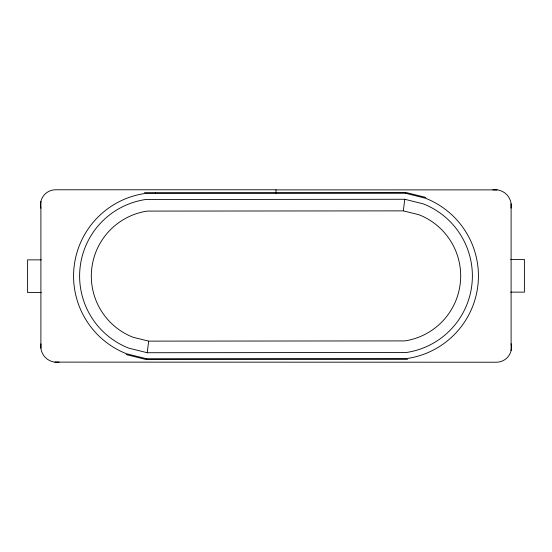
<?xml version="1.0" encoding="UTF-8"?>
<svg xmlns="http://www.w3.org/2000/svg" width="552" height="552" viewBox="0 0 552 552"><rect width="100%" height="100%" fill="white"/><g stroke="black" fill="none" stroke-linecap="round" stroke-linejoin="round"><path stroke-width="0.83" d="M40.896 343.889L40.951 348.843A16.098 16.098 0 0 0 54.137 362.057L59.092 362.119M511.104 208.111L511.048 203.157A16.098 16.098 0 0 0 497.863 189.943L492.908 189.881M126.187 354.584L146.397 359.6L146.501 358.731L407.376 358.462A83.469 83.469 0 0 0 425.488 198.237L405.499 193.269L144.624 193.538A83.469 83.469 0 0 0 126.511 353.763L146.501 358.731M147.239 352.728L406.479 352.48A77.418 77.418 0 0 0 423.274 203.867L404.761 199.272L145.521 199.52A77.418 77.418 0 0 0 128.726 348.133L147.239 352.728L148.654 341.129L404.74 340.908A65.716 65.716 0 0 0 418.996 214.756L403.346 210.871L147.26 211.092A65.716 65.716 0 0 0 133.004 337.244L148.654 341.129M403.346 210.871L404.761 199.272M405.499 193.269L405.603 192.4L425.813 197.416M144.493 192.662L405.603 192.4M407.507 359.338L146.397 359.6M276 189.881L497.124 189.881M510.655 259.44L524.4 259.44L524.4 292.132L510.655 292.132M41.345 259.868L27.6 259.868L27.6 292.56L41.345 292.56M54.876 362.119L496.069 362.222A15.083 15.083 0 0 0 511.104 343.737M155.54 192.462L155.56 193.338M511.104 203.805L511.104 350.541M276 193.269L276 189.778L55.931 189.778A15.083 15.083 0 0 0 40.896 208.263M40.896 201.459L40.896 348.195"/></g></svg>
